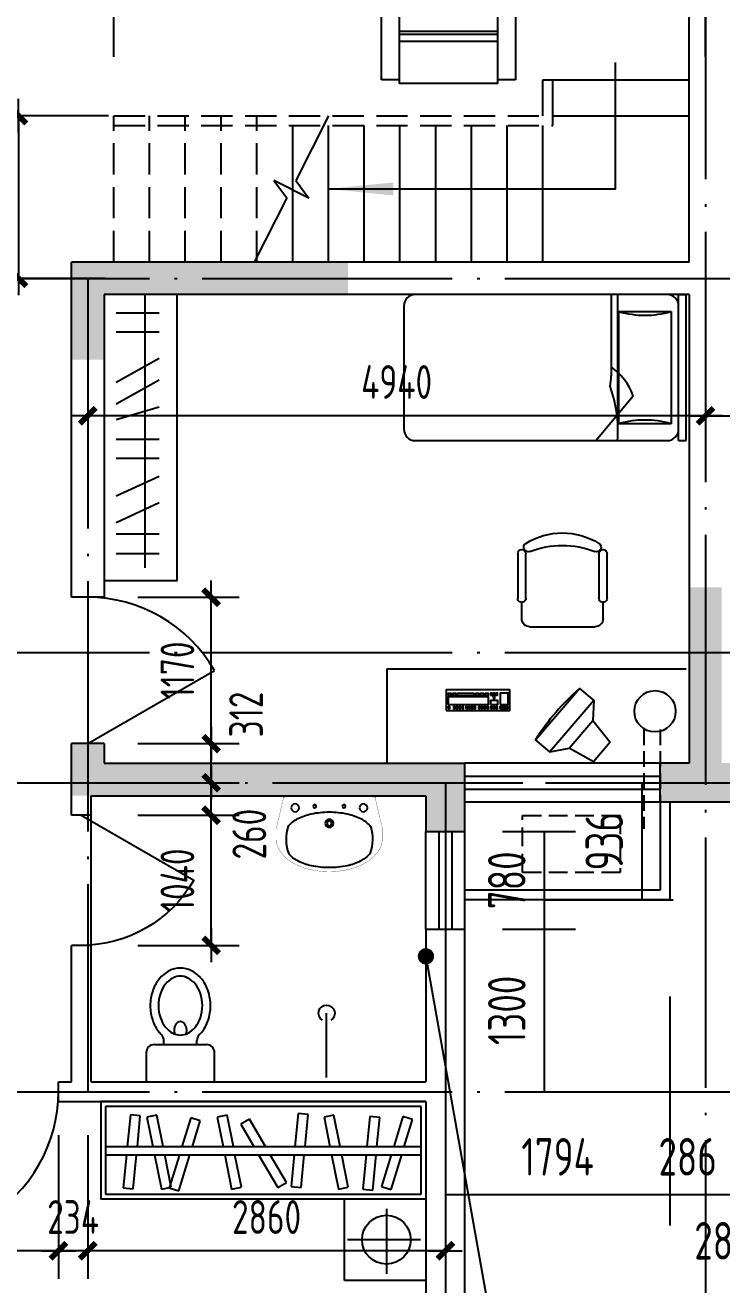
# Model space of a CAD drawing. Extents: x -726032 to 135930, y -151624 to 587044.
# Drawn here: x -367367 to -361797, y 466941 to 477007 of the extents above; entities that cross this region are included whole.
import ezdxf
from ezdxf.enums import TextEntityAlignment as Align

# ---------------------------------------------------------------- set-up
doc = ezdxf.new("R2010")
doc.units = 0
doc.header["$LTSCALE"] = 1000
doc.header["$MEASUREMENT"] = 0
doc.linetypes.add('DASH', pattern=[0.35, 0.25, -0.1])
doc.linetypes.add('DOTE', pattern=[2.42, 2, -0.2, 0.02, -0.2])
doc.layers.get('0').update_dxf_attribs({"linetype": 'CONTINUOUS'})
doc.layers.get('DEFPOINTS').update_dxf_attribs({"color": 1, "linetype": 'CONTINUOUS'})
for name, color, linetype in [('COLUMN', 170, 'CONTINUOUS'), ('DOTE', 8, 'DOTE'), ('GROUND', 45, 'CONTINUOUS'), ('LVTRY', 6, 'CONTINUOUS'), ('PUB_DIM', 245, 'CONTINUOUS'), ('ROOF', 4, 'CONTINUOUS'), ('STAIR', 42, 'CONTINUOUS'), ('WALL', 255, 'CONTINUOUS'), ('WINDOW', 155, 'CONTINUOUS'), ('WINDOW_TEXT', 7, 'CONTINUOUS'), ('家具', 252, 'CONTINUOUS'), ('引线', 213, 'CONTINUOUS'), ('空调', 245, 'CONTINUOUS')]:
    doc.layers.add(name, color=color, linetype=linetype)
doc.styles.add('DIM_FONT', font='isocp.shx', dxfattribs={"width": 0.8})
doc.styles.add('SIMPLEX', font='SIMPLEX.SHX')
doc.dimstyles.new('DIMA', dxfattribs={"dimtxt": 300, "dimasz": 1, "dimexe": 250, "dimexo": 300, "dimgap": 150, "dimtad": 1, "dimdec": 0, "dimzin": 0, "dimdsep": 46, "dimtxsty": 'DIM_FONT', "dimcen": 0.09, "dimse1": 1, "dimclrt": 142, "dimadec": 0, "dimazin": 0, "dimtfac": 1, "dimtdec": 0, "dimtix": 1, "dimtmove": 2, "dimatfit": 3, "dimfxl": 1, "dimtolj": 1, "dimtzin": 0, "dimarcsym": 0})
doc.dimstyles.new('DIMB', dxfattribs={"dimtxt": 300, "dimasz": 1, "dimexe": 250, "dimexo": 300, "dimgap": 150, "dimtad": 1, "dimdec": 0, "dimzin": 0, "dimdsep": 46, "dimtxsty": 'DIM_FONT', "dimcen": 0.09, "dimse2": 1, "dimclrt": 142, "dimadec": 0, "dimazin": 0, "dimtfac": 1, "dimtdec": 0, "dimtix": 1, "dimtmove": 2, "dimatfit": 3, "dimfxl": 1, "dimtolj": 1, "dimtzin": 0, "dimarcsym": 0})
doc.dimstyles.new('DIMN', dxfattribs={"dimtxt": 300, "dimasz": 1, "dimexe": 250, "dimexo": 300, "dimgap": 150, "dimtad": 1, "dimdec": 0, "dimzin": 0, "dimdsep": 46, "dimtxsty": 'DIM_FONT', "dimcen": 0.09, "dimclrt": 142, "dimadec": 0, "dimazin": 0, "dimtfac": 1, "dimtdec": 0, "dimtix": 1, "dimtmove": 2, "dimatfit": 3, "dimfxl": 1, "dimtolj": 1, "dimtzin": 0, "dimarcsym": 0})

# ---------------------------------------------------------------- blocks, each defined once
blk = doc.blocks.new('_DIMX')
blk.add_line((-150, 0), (150, 0))
at = {"const_width": 50}
blk.add_lwpolyline([(-70, -70), (70, 70)], dxfattribs=at)
blk = doc.blocks.new('*D585')
at = {"layer": 'DEFPOINTS', "color": 0, "transparency": 16777216}
for p in [(-357195, 477494), (-361927, 476484), (-357195, 476484)]:
    blk.add_point(p, dxfattribs=at)
at = {"layer": 'PUB_DIM', "color": 0, "lineweight": -2, "transparency": 16777216}
for p, q in [((-361927, 476754), (-361927, 477719)), ((-357195, 476754), (-357195, 477719)), ((-361926, 477494), (-357196, 477494))]:
    blk.add_line(p, q, dxfattribs=at)
at = {"layer": 'PUB_DIM', "color": 0, "lineweight": -2, "transparency": 16777216, "xscale": 0.9, "yscale": 0.9, "zscale": 0.9, "rotation": 180}
blk.add_blockref('_DIMX', (-361927, 477494), dxfattribs=at)
at = {"layer": 'PUB_DIM', "color": 0, "lineweight": -2, "transparency": 16777216, "xscale": 0.9, "yscale": 0.9, "zscale": 0.9}
blk.add_blockref('_DIMX', (-357195, 477494), dxfattribs=at)
at = {"layer": 'PUB_DIM', "color": 142, "transparency": 16777216, "insert": (-359561, 477764), "char_height": 270, "attachment_point": 5, "style": 'DIM_FONT'}
blk.add_mtext('\\A1;4732', dxfattribs=at)
blk = doc.blocks.new('*D1785')
at = {"layer": 'DEFPOINTS', "color": 0, "transparency": 16777216}
for p in [(-361927, 469545), (-361641, 469545), (-361641, 467664)]:
    blk.add_point(p, dxfattribs=at)
at = {"layer": 'PUB_DIM', "color": 0, "lineweight": -2, "transparency": 16777216}
for p, q in [((-361641, 469245), (-361641, 467414)), ((-361928, 467664), (-361929, 467664)), ((-361927, 467664), (-361641, 467664)), ((-361640, 467664), (-361639, 467664))]:
    blk.add_line(p, q, dxfattribs=at)
at = {"layer": 'PUB_DIM', "color": 0, "transparency": 16777216}
for points in [[(-361928, 467664), (-361928, 467663), (-361927, 467664)], [(-361640, 467664), (-361640, 467663), (-361641, 467664)]]:
    blk.add_solid(points, dxfattribs=at)
at = {"layer": 'PUB_DIM', "color": 142, "transparency": 16777216, "insert": (-361784, 467293), "char_height": 300, "attachment_point": 5, "style": 'DIM_FONT'}
blk.add_mtext('\\A1;286', dxfattribs=at)
blk = doc.blocks.new('*D1786')
at = {"layer": 'DEFPOINTS', "color": 0, "transparency": 16777216}
for p in [(-361927, 474823), (-356987, 474823), (-356987, 473886)]:
    blk.add_point(p, dxfattribs=at)
at = {"layer": 'PUB_DIM', "color": 0, "lineweight": -2, "transparency": 16777216}
for p, q in [((-356987, 474553), (-356987, 473661)), ((-361926, 473886), (-356988, 473886))]:
    blk.add_line(p, q, dxfattribs=at)
at = {"layer": 'PUB_DIM', "color": 0, "lineweight": -2, "transparency": 16777216, "xscale": 0.9, "yscale": 0.9, "zscale": 0.9, "rotation": 180}
blk.add_blockref('_DIMX', (-361927, 473886), dxfattribs=at)
at = {"layer": 'PUB_DIM', "color": 0, "lineweight": -2, "transparency": 16777216, "xscale": 0.9, "yscale": 0.9, "zscale": 0.9}
blk.add_blockref('_DIMX', (-356987, 473886), dxfattribs=at)
at = {"layer": 'PUB_DIM', "color": 142, "transparency": 16777216, "insert": (-359457, 474156), "char_height": 270, "attachment_point": 5, "style": 'DIM_FONT'}
blk.add_mtext('\\A1;4940', dxfattribs=at)
blk = doc.blocks.new('*D3588')
at = {"layer": 'DEFPOINTS', "color": 0, "transparency": 16777216}
for p in [(-362213, 469545), (-361927, 469545), (-361927, 467664)]:
    blk.add_point(p, dxfattribs=at)
at = {"layer": 'PUB_DIM', "color": 0, "lineweight": -2, "transparency": 16777216}
for p, q in [((-362213, 469245), (-362213, 467414)), ((-362214, 467664), (-362215, 467664)), ((-362213, 467664), (-361927, 467664)), ((-361926, 467664), (-361925, 467664))]:
    blk.add_line(p, q, dxfattribs=at)
at = {"layer": 'PUB_DIM', "color": 0, "transparency": 16777216}
for points in [[(-362214, 467664), (-362214, 467663), (-362213, 467664)], [(-361926, 467664), (-361926, 467663), (-361927, 467664)]]:
    blk.add_solid(points, dxfattribs=at)
at = {"layer": 'PUB_DIM', "color": 142, "transparency": 16777216, "insert": (-362070, 467964), "char_height": 300, "attachment_point": 5, "style": 'DIM_FONT'}
blk.add_mtext('\\A1;286', dxfattribs=at)
blk = doc.blocks.new('_DBLK')
blk.add_line((-0.5, 0), (0, -0.866))
blk.add_arc((-0.5, 0), 1, 300, 0)
at = {"layer": 'WINDOW_TEXT', "style": 'SIMPLEX', "flags": 9}
blk.add_attdef('A', text='', height=1, dxfattribs=at).set_placement((0, 1.5), align=Align.MIDDLE)
blk = doc.blocks.new('*D1789')
at = {"layer": 'DEFPOINTS', "color": 0, "transparency": 16777216}
for p in [(-366737, 470954), (-365880, 470954), (-366737, 470694)]:
    blk.add_point(p, dxfattribs=at)
at = {"layer": 'PUB_DIM', "color": 0, "lineweight": -2, "transparency": 16777216}
for p, q in [((-366467, 470954), (-365655, 470954)), ((-365880, 470955), (-365880, 470956)), ((-365880, 470694), (-365880, 470954)), ((-365880, 470693), (-365880, 470692))]:
    blk.add_line(p, q, dxfattribs=at)
at = {"layer": 'PUB_DIM', "color": 0, "lineweight": -2, "transparency": 16777216, "xscale": 0.9, "yscale": 0.9, "zscale": 0.9}
for p, rotation in [((-365880, 470954), 270), ((-365880, 470694), 90)]:
    blk.add_blockref('_DIMX', p, dxfattribs=dict(at, rotation=rotation))
at = {"layer": 'PUB_DIM', "color": 142, "transparency": 16777216, "insert": (-365575, 470543), "char_height": 270, "attachment_point": 5, "rotation": 90, "style": 'DIM_FONT'}
blk.add_mtext('\\A1;260', dxfattribs=at)
blk = doc.blocks.new('*D1790')
at = {"layer": 'DEFPOINTS', "color": 0, "transparency": 16777216}
for p in [(-366737, 471266), (-365880, 471266), (-366737, 470954)]:
    blk.add_point(p, dxfattribs=at)
at = {"layer": 'PUB_DIM', "color": 0, "lineweight": -2, "transparency": 16777216}
for p, q in [((-366467, 471266), (-365655, 471266)), ((-365880, 470955), (-365880, 471265))]:
    blk.add_line(p, q, dxfattribs=at)
at = {"layer": 'PUB_DIM', "color": 0, "lineweight": -2, "transparency": 16777216, "xscale": 0.9, "yscale": 0.9, "zscale": 0.9}
for p, rotation in [((-365880, 471266), 90), ((-365880, 470954), 270)]:
    blk.add_blockref('_DIMX', p, dxfattribs=dict(at, rotation=rotation))
at = {"layer": 'PUB_DIM', "color": 142, "transparency": 16777216, "insert": (-365601, 471499), "char_height": 270, "attachment_point": 5, "rotation": 90, "style": 'DIM_FONT'}
blk.add_mtext('\\A1;312', dxfattribs=at)
blk = doc.blocks.new('*D1791')
at = {"layer": 'DEFPOINTS', "color": 0, "transparency": 16777216}
for p in [(-366737, 472436), (-365880, 472436), (-366737, 471266)]:
    blk.add_point(p, dxfattribs=at)
at = {"layer": 'PUB_DIM', "color": 0, "lineweight": -2, "transparency": 16777216}
for p, q in [((-366467, 472436), (-365655, 472436)), ((-365880, 471267), (-365880, 472435))]:
    blk.add_line(p, q, dxfattribs=at)
at = {"layer": 'PUB_DIM', "color": 0, "lineweight": -2, "transparency": 16777216, "xscale": 0.9, "yscale": 0.9, "zscale": 0.9}
for p, rotation in [((-365880, 472436), 90), ((-365880, 471266), 270)]:
    blk.add_blockref('_DIMX', p, dxfattribs=dict(at, rotation=rotation))
at = {"layer": 'PUB_DIM', "color": 142, "transparency": 16777216, "insert": (-366150, 471851), "char_height": 270, "attachment_point": 5, "rotation": 90, "style": 'DIM_FONT'}
blk.add_mtext('\\A1;1170', dxfattribs=at)
blk = doc.blocks.new('*D588')
at = {"layer": 'DEFPOINTS', "color": 0, "transparency": 16777216}
for p in [(-366737, 470694), (-365880, 470694), (-366737, 469654)]:
    blk.add_point(p, dxfattribs=at)
at = {"layer": 'PUB_DIM', "color": 0, "lineweight": -2, "transparency": 16777216}
for p, q in [((-366467, 470694), (-365655, 470694)), ((-365880, 469655), (-365880, 470693)), ((-366467, 469654), (-365655, 469654))]:
    blk.add_line(p, q, dxfattribs=at)
at = {"layer": 'PUB_DIM', "color": 0, "lineweight": -2, "transparency": 16777216, "xscale": 0.9, "yscale": 0.9, "zscale": 0.9}
for p, rotation in [((-365880, 470694), 90), ((-365880, 469654), 270)]:
    blk.add_blockref('_DIMX', p, dxfattribs=dict(at, rotation=rotation))
at = {"layer": 'PUB_DIM', "color": 142, "transparency": 16777216, "insert": (-366150, 470174), "char_height": 270, "attachment_point": 5, "rotation": 90, "style": 'DIM_FONT'}
blk.add_mtext('\\A1;1040', dxfattribs=at)
blk = doc.blocks.new('M_E11')
for p, q in [((-280, -10), (-280, 0)), ((280, 0), (280, -10)), ((-250.5, -188.9), (-250.5, -185.7)), ((-247.8, -182.8), (-250.2, -184.9))]:
    blk.add_line(p, q)
at = {"const_width": 1.5}
for points in [[(-280, 0), (280, 0)], [(-325.7, -199.5), (-280, -5)], [(325.7, -203.7), (280, -5)]]:
    blk.add_lwpolyline(points, dxfattribs=at)
for points in [[(253, -188.3, 0.098208), (193.2, -140.8, 0.066287), (110.4, -111.4, 0.052428), (0, -99.8, 0.052428), (-110.4, -111.4, 0.066287), (-193.2, -140.8, 0.093876), (-250.8, -185.7, 0.171377)], [(-249.5, -357.7, 0.091341), (-193.2, -401.2, 0.066287), (-110.4, -430.6, 0.052428), (0, -442.2, 0.052428), (110.4, -430.6, 0.066287), (193.2, -401.2, 0.091756), (249.7, -357.5, 0.171377)]]:
    blk.add_lwpolyline(points, format="xyb")
for points in [[(-325.7, -199.5, 0.008223), (-325.7, -203.7, 0.149285)], [(-325.7, -265.7, 0.149285), (-304.4, -336.6, 0.107079), (-230.9, -407.7, 0.075625), (-131, -450.5, 0.062436), (-0.8, -467.3, 0.062436), (129.6, -451.5, 0.075625), (229.8, -409.6, 0.107079), (303.8, -339.1, 0.149285), (325.7, -268.3, 0.005205), (325.7, -265.7, 0.086596)]]:
    blk.add_lwpolyline(points, format="xyb", dxfattribs=at)
at = {"const_width": 1.5, "flags": 128}
for points in [[(-325.7, -203.7), (-325.7, -268.3)], [(325.7, -203.7), (325.7, -268.3)]]:
    blk.add_lwpolyline(points, dxfattribs=at)
at = {"flags": 128}
for points in [[(-253, -188.3, 0.172546), (-249.7, -357.5, 0.726395)], [(253, -188.3, -0.172546), (249.7, -357.5, -0.726395)]]:
    blk.add_lwpolyline(points, format="xyb", dxfattribs=at)
for centre, radius in [((-210, -75), 24), ((-210, -75), 24), ((-210, -75), 24), ((-90, -65), 10), ((90, -65), 10), ((210, -75), 24), ((0, -170), 25), ((0, -170), 15)]:
    blk.add_circle(centre, radius)
blk.add_arc((-249.5, -185.7), 1, 131.32236, 180)
at = {"width": 0.8, "flags": 9}
for tag in ['XSIZE', 'YSIZE']:
    blk.add_attdef(tag, (0, 0), '', height=0.5, dxfattribs=at)
blk = doc.blocks.new('_LV10')
blk.add_line((0, -37), (0, -432))
blk.add_arc((0, -432), 50, 121.03319, 58.96681)
blk = doc.blocks.new('_LV5')
for p, q in [((210.1, 0), (-210.1, 0)), ((-210.1, 0), (-210.1, -180)), ((210.1, -180), (210.1, 0)), ((160.1, -230), (-160.1, -230)), ((-101.4, -230), (-101.4, -254.3)), ((101.4, -230), (101.4, -254.1))]:
    blk.add_line(p, q)
blk.add_lwpolyline([(-135.1, -469.4, 0.080312), (-123, -544.2, 0.089014), (-91.8, -601.5, 0.104918), (-45.6, -639.3, 0.119812), (0.1, -650.4, 0.119812), (45.8, -639.3, 0.104918), (92, -601.5, 0.089014), (123.2, -544.2, 0.080312), (135.3, -469.4, 0.080312), (123.2, -394.6, 0.089014), (92, -337.3, 0.104918), (45.8, -299.5, 0.119812), (0.1, -288.4, 0.119812), (-45.6, -299.5, 0.104918), (-91.8, -337.3, 0.089014), (-123, -394.6, 0.080312)], format="xyb", close=True)
for points in [[(-38.7, -318.5, 0.073567), (-35.6, -339.5, 0.084454), (-27.4, -356, 0.10642), (-14.1, -367.8, 0.129709), (0, -371.5, 0.129709), (14.1, -367.8, 0.10642), (27.4, -356, 0.084454), (35.6, -339.5, 0.073567), (38.7, -318.5, 0.073567), (35.6, -297.5, 0.014016), (34.7, -294.6, 0.10642)], [(-34.7, -294.7, 0.013578), (-35.6, -297.5, 0.073567), (-38.7, -318.5, 0.073567)]]:
    blk.add_lwpolyline(points, format="xyb")
for centre, radius, start, end in [((-160.1, -180), 50, 180, 270), ((160.1, -180), 50, 270, 0), ((52.2, -452.8), 234.6, 141.28635, 161.63333), ((20.4, -427.3), 193.8, 134.81437, 141.28635), ((-151.4, -254.3), 50, 314.81437, 0), ((151.4, -254.1), 50, 180, 225.25549), ((-20.2, -427.3), 193.8, 38.71365, 45.25549), ((-52, -452.8), 234.6, 18.36667, 38.71365), ((102.3, -469.4), 287.4, 161.63333, 180), ((-102.1, -469.4), 287.4, 0, 18.36667), ((102.3, -469.4), 287.4, 180, 198.36667), ((-102.1, -469.4), 287.4, 341.63333, 0), ((52.2, -486), 234.6, 198.36667, 218.71365), ((-52, -486), 234.6, 321.28635, 341.63333), ((20.4, -511.6), 193.8, 218.71365, 242.67141), ((0.1, -550.8), 149.6, 242.67141, 270), ((0.1, -550.8), 149.6, 270, 297.32859), ((-20.2, -511.6), 193.8, 297.32859, 321.28635)]:
    blk.add_arc(centre, radius, start, end)
blk = doc.blocks.new('_ARROW')
blk.add_solid([(0, 0), (-1, 0.1), (-1, -0.1)])
blk = doc.blocks.new('_WBLK')
for p, q in [((-0.5, 0.5), (0.5, 0.5)), ((0.5, 0.1667), (-0.5, 0.1667)), ((0.5, -0.1667), (-0.5, -0.1667)), ((-0.5, -0.5), (0.5, -0.5))]:
    blk.add_line(p, q)
at = {"layer": 'WINDOW_TEXT', "style": 'SIMPLEX', "flags": 9}
blk.add_attdef('A', text='', height=1, dxfattribs=at).set_placement((0, 1.5), align=Align.MIDDLE)
blk = doc.blocks.new('*D1797')
at = {"layer": 'DEFPOINTS', "color": 0, "transparency": 16777216}
for p in [(-366867, 468406), (-364007, 468406), (-366867, 467213)]:
    blk.add_point(p, dxfattribs=at)
at = {"layer": 'PUB_DIM', "color": 0, "lineweight": -2, "transparency": 16777216}
for p, q in [((-366867, 468136), (-366867, 466988)), ((-364008, 467213), (-366866, 467213))]:
    blk.add_line(p, q, dxfattribs=at)
at = {"layer": 'PUB_DIM', "color": 0, "lineweight": -2, "transparency": 16777216, "xscale": 0.9, "yscale": 0.9, "zscale": 0.9, "rotation": 180}
blk.add_blockref('_DIMX', (-366867, 467213), dxfattribs=at)
at = {"layer": 'PUB_DIM', "color": 0, "lineweight": -2, "transparency": 16777216, "xscale": 0.9, "yscale": 0.9, "zscale": 0.9}
blk.add_blockref('_DIMX', (-364007, 467213), dxfattribs=at)
at = {"layer": 'PUB_DIM', "color": 142, "transparency": 16777216, "insert": (-365437, 467483), "char_height": 270, "attachment_point": 5, "style": 'DIM_FONT'}
blk.add_mtext('\\A1;2860', dxfattribs=at)
blk = doc.blocks.new('*D1798')
at = {"layer": 'DEFPOINTS', "color": 0, "transparency": 16777216}
for p in [(-367101, 468406), (-366867, 468406), (-367101, 467213)]:
    blk.add_point(p, dxfattribs=at)
at = {"layer": 'PUB_DIM', "color": 0, "lineweight": -2, "transparency": 16777216}
for p, q in [((-367101, 468136), (-367101, 466988)), ((-367102, 467213), (-367103, 467213)), ((-366867, 467213), (-367101, 467213)), ((-366866, 467213), (-366865, 467213))]:
    blk.add_line(p, q, dxfattribs=at)
at = {"layer": 'PUB_DIM', "color": 0, "lineweight": -2, "transparency": 16777216, "xscale": 0.9, "yscale": 0.9, "zscale": 0.9}
blk.add_blockref('_DIMX', (-367101, 467213), dxfattribs=at)
at = {"layer": 'PUB_DIM', "color": 0, "lineweight": -2, "transparency": 16777216, "xscale": 0.9, "yscale": 0.9, "zscale": 0.9, "rotation": 180}
blk.add_blockref('_DIMX', (-366867, 467213), dxfattribs=at)
at = {"layer": 'PUB_DIM', "color": 142, "transparency": 16777216, "insert": (-366984, 467483), "char_height": 270, "attachment_point": 5, "style": 'DIM_FONT'}
blk.add_mtext('\\A1;234', dxfattribs=at)
blk = doc.blocks.new('*D1799')
at = {"layer": 'DEFPOINTS', "color": 0, "transparency": 16777216}
for p in [(-368271, 468406), (-367101, 468406), (-368271, 467213)]:
    blk.add_point(p, dxfattribs=at)
at = {"layer": 'PUB_DIM', "color": 0, "lineweight": -2, "transparency": 16777216}
for p, q in [((-368271, 468136), (-368271, 466988)), ((-367102, 467213), (-368270, 467213))]:
    blk.add_line(p, q, dxfattribs=at)
at = {"layer": 'PUB_DIM', "color": 0, "lineweight": -2, "transparency": 16777216, "xscale": 0.9, "yscale": 0.9, "zscale": 0.9, "rotation": 180}
blk.add_blockref('_DIMX', (-368271, 467213), dxfattribs=at)
at = {"layer": 'PUB_DIM', "color": 0, "lineweight": -2, "transparency": 16777216, "xscale": 0.9, "yscale": 0.9, "zscale": 0.9}
blk.add_blockref('_DIMX', (-367101, 467213), dxfattribs=at)
at = {"layer": 'PUB_DIM', "color": 142, "transparency": 16777216, "insert": (-367686, 467483), "char_height": 270, "attachment_point": 5, "style": 'DIM_FONT'}
blk.add_mtext('\\A1;1170', dxfattribs=at)
blk = doc.blocks.new('*D593')
at = {"layer": 'DEFPOINTS', "color": 0, "transparency": 16777216}
for p in [(-366432, 476284), (-367421, 474984), (-366458, 474984)]:
    blk.add_point(p, dxfattribs=at)
at = {"layer": 'PUB_DIM', "color": 0, "lineweight": -2, "transparency": 16777216}
for p, q in [((-366702, 476284), (-367646, 476284)), ((-367421, 476283), (-367421, 474985)), ((-366728, 474984), (-367646, 474984))]:
    blk.add_line(p, q, dxfattribs=at)
at = {"layer": 'PUB_DIM', "color": 0, "lineweight": -2, "transparency": 16777216, "xscale": 0.9, "yscale": 0.9, "zscale": 0.9}
for p, rotation in [((-367421, 476284), 90), ((-367421, 474984), 270)]:
    blk.add_blockref('_DIMX', p, dxfattribs=dict(at, rotation=rotation))
at = {"layer": 'PUB_DIM', "color": 142, "transparency": 16777216, "insert": (-367691, 475634), "char_height": 270, "attachment_point": 5, "rotation": 90, "style": 'DIM_FONT'}
blk.add_mtext('\\A1;1300', dxfattribs=at)
blk = doc.blocks.new('*D594')
at = {"layer": 'DEFPOINTS', "color": 0, "transparency": 16777216}
for p in [(-366659, 477494), (-366659, 476484), (-361927, 476484)]:
    blk.add_point(p, dxfattribs=at)
at = {"layer": 'PUB_DIM', "color": 0, "lineweight": -2, "transparency": 16777216}
for p, q in [((-366659, 476754), (-366659, 477719)), ((-361927, 476754), (-361927, 477719)), ((-361928, 477494), (-366658, 477494))]:
    blk.add_line(p, q, dxfattribs=at)
at = {"layer": 'PUB_DIM', "color": 0, "lineweight": -2, "transparency": 16777216, "xscale": 0.9, "yscale": 0.9, "zscale": 0.9, "rotation": 180}
blk.add_blockref('_DIMX', (-366659, 477494), dxfattribs=at)
at = {"layer": 'PUB_DIM', "color": 0, "lineweight": -2, "transparency": 16777216, "xscale": 0.9, "yscale": 0.9, "zscale": 0.9}
blk.add_blockref('_DIMX', (-361927, 477494), dxfattribs=at)
at = {"layer": 'PUB_DIM', "color": 142, "transparency": 16777216, "insert": (-364293, 477764), "char_height": 270, "attachment_point": 5, "style": 'DIM_FONT'}
blk.add_mtext('\\A1;4732', dxfattribs=at)
blk = doc.blocks.new('*D1800')
at = {"layer": 'DEFPOINTS', "color": 0, "transparency": 16777216}
for p in [(-366867, 474823), (-361927, 474823), (-366867, 473886)]:
    blk.add_point(p, dxfattribs=at)
at = {"layer": 'PUB_DIM', "color": 0, "lineweight": -2, "transparency": 16777216}
for p, q in [((-366867, 474553), (-366867, 473661)), ((-361928, 473886), (-366866, 473886))]:
    blk.add_line(p, q, dxfattribs=at)
at = {"layer": 'PUB_DIM', "color": 0, "lineweight": -2, "transparency": 16777216, "xscale": 0.9, "yscale": 0.9, "zscale": 0.9, "rotation": 180}
blk.add_blockref('_DIMX', (-366867, 473886), dxfattribs=at)
at = {"layer": 'PUB_DIM', "color": 0, "lineweight": -2, "transparency": 16777216, "xscale": 0.9, "yscale": 0.9, "zscale": 0.9}
blk.add_blockref('_DIMX', (-361927, 473886), dxfattribs=at)
at = {"layer": 'PUB_DIM', "color": 142, "transparency": 16777216, "insert": (-364397, 474156), "char_height": 270, "attachment_point": 5, "style": 'DIM_FONT'}
blk.add_mtext('\\A1;4940', dxfattribs=at)
blk = doc.blocks.new('A$C3D9F154E')
at = {"layer": '家具', "linetype": 'ByBlock'}
for p, q in [((1000, 3110), (1108.1, 3110)), ((1000, 2634.5), (1000, 3110)), ((1108.1, 3131.6), (1108.1, 2418.4)), ((1108.1, 3131.6), (1715, 3131.6)), ((1715, 2418.4), (1715, 3131.6)), ((1715, 3110), (1823.1, 3110)), ((1823.1, 3110), (1823.1, 2634.5)), ((1715, 2872.2), (1108.1, 2872.2)), ((1715, 2829), (1108.1, 2829)), ((1715, 2809.7), (1108.1, 2809.7)), ((1043.3, 2612.9), (1000, 2634.5)), ((1086.5, 2612.9), (1108.1, 2634.5)), ((1736.6, 2612.9), (1715, 2634.5)), ((1823.1, 2634.5), (1779.8, 2612.9)), ((1043.3, 2612.9), (1086.5, 2612.9)), ((1043.3, 2612.9), (1043.3, 2548)), ((1779.8, 2612.9), (1736.6, 2612.9)), ((1779.8, 2612.9), (1779.8, 2548)), ((1108.1, 2548), (1043.3, 2548)), ((1779.8, 2548), (1715, 2548)), ((1715, 2418.4), (1108.1, 2418.4)), ((1108.1, 0), (1108.1, 713.2)), ((1715, 713.2), (1108.1, 713.2)), ((1715, 713.2), (1715, 0)), ((1043.3, 518.7), (1043.3, 583.5)), ((1108.1, 583.5), (1043.3, 583.5)), ((1779.8, 583.5), (1715, 583.5)), ((1779.8, 518.7), (1779.8, 583.5)), ((1043.3, 518.7), (1000, 497.1)), ((1000, 497.1), (1000, 21.6)), ((1043.3, 518.7), (1086.5, 518.7)), ((1086.5, 518.7), (1108.1, 497.1)), ((1736.6, 518.7), (1715, 497.1)), ((1779.8, 518.7), (1736.6, 518.7)), ((1823.1, 497.1), (1779.8, 518.7)), ((1823.1, 21.6), (1823.1, 497.1)), ((1715, 321.9), (1108.1, 321.9)), ((1715, 302.6), (1108.1, 302.6)), ((1715, 259.4), (1108.1, 259.4)), ((1000, 21.6), (1108.1, 21.6)), ((1108.1, 0), (1715, 0)), ((1715, 21.6), (1823.1, 21.6))]:
    blk.add_line(p, q, dxfattribs=at)
at = {"layer": '家具'}
for p, q in [((545.9, 2267.8), (545.9, 2224.6)), ((610.7, 2203), (43.2, 2203)), ((64.8, 693.4), (64.8, 2203)), ((216.1, 2203), (216.1, 693.4)), ((259.4, 2203), (259.4, 693.4)), ((364.5, 2203), (364.5, 693.4)), ((545.9, 2224.6), (559, 2203)), ((1183.6, 2109.5), (1611.1, 2109.5)), ((1140.8, 2066.8), (1140.8, 1043.5)), ((1653.8, 2066.8), (1653.8, 1043.5)), ((1192.1, 1968.4), (1192.1, 1141.8)), ((1226.3, 2002.6), (1568.3, 2002.6)), ((1231.6, 2002.6), (1602.5, 1591.7)), ((1410.7, 2002.6), (1602.5, 1770.8)), ((1602.5, 1968.4), (1602.5, 1141.8)), ((1192.1, 1741.3), (1602.5, 1330.9)), ((575.2, 1665.9), (64.8, 1665.9)), ((1192.1, 1609.6), (1602.5, 1199.2)), ((1192.1, 1307.4), (1391.9, 1107.6)), ((575.2, 1190.4), (64.8, 1190.4)), ((1226.3, 1107.6), (1568.3, 1107.6)), ((1183.6, 1000.8), (1611.1, 1000.8)), ((617.6, 693.4), (43.2, 693.4)), ((552.8, 671.7), (559, 693.4)), ((552.8, 628.5), (552.8, 671.7))]:
    blk.add_line(p, q, dxfattribs=at)
blk.add_lwpolyline([(21.6, 585.3), (21.6, 693.4), (0, 693.4), (0, 2203), (21.6, 2203), (21.6, 2311.1), (559, 2311.1), (545.9, 2267.8), (610.7, 2267.8), (610.7, 2203), (575.2, 2203), (575.2, 693.4), (617.6, 693.4), (617.6, 628.5), (552.8, 628.5), (559, 585.3)], close=True, dxfattribs=at)
for centre, radius, start, end in [((1183.6, 2066.8), 42.8, 89.99998, 179.99998), ((1611.1, 2066.8), 42.8, 359.99998, 89.99998), ((1226.3, 1968.4), 34.2, 89.99998, 179.99998), ((1568.3, 1968.4), 34.2, 359.99998, 89.99998), ((1226.3, 1141.8), 34.2, 179.99998, 269.99998), ((1568.3, 1141.8), 34.2, 269.99998, 359.99998), ((1183.6, 1043.5), 42.8, 179.99998, 269.99998), ((1611.1, 1043.5), 42.8, 269.99998, 359.99998)]:
    blk.add_arc(centre, radius, start, end, dxfattribs=at)
blk = doc.blocks.new('M_C32CXI')
for p, q in [((-188.1, 275), (86.9, 275)), ((211.9, 250), (111.9, 250)), ((86.9, 225), (-188.1, 225)), ((261.9, 200), (261.9, -200)), ((-188.1, -225), (86.9, -225)), ((86.9, -275), (-188.1, -275)), ((211.9, -250), (111.9, -250))]:
    blk.add_line(p, q)
for centre, radius, start, end in [((-226.8, 210.2), 28.1, 338.76069, 148.10921), ((-188.1, 250), 25, 90, 270), ((86.9, 250), 25, 270, 90), ((211.9, 200), 50, 0, 90), ((111, 0), 425.9, 148.10921, 211.89079), ((314, 0), 552.1, 158.76069, 201.23931), ((-226.8, -210.2), 28.1, 211.89079, 21.23931), ((-188.1, -250), 25, 90, 270), ((86.9, -250), 25, 270, 90), ((211.9, -200), 50, 270, 0)]:
    blk.add_arc(centre, radius, start, end)
at = {"width": 0.8, "flags": 9}
for tag in ['XSIZE', 'YSIZE']:
    blk.add_attdef(tag, (0, 0), '', height=0.5, dxfattribs=at)
blk = doc.blocks.new('*D595')
at = {"layer": 'DEFPOINTS', "color": 0, "transparency": 16777216}
for p in [(-363507, 470954), (-363507, 470018), (-362437, 470018)]:
    blk.add_point(p, dxfattribs=at)
at = {"layer": 'PUB_DIM', "color": 0, "lineweight": -2, "transparency": 16777216}
for p, q in [((-363207, 470954), (-362187, 470954)), ((-362437, 470953), (-362437, 470019)), ((-363207, 470018), (-362187, 470018))]:
    blk.add_line(p, q, dxfattribs=at)
at = {"layer": 'PUB_DIM', "color": 0, "transparency": 16777216}
for points in [[(-362437, 470953), (-362436, 470953), (-362437, 470954)], [(-362437, 470019), (-362436, 470019), (-362437, 470018)]]:
    blk.add_solid(points, dxfattribs=at)
at = {"layer": 'PUB_DIM', "color": 142, "transparency": 16777216, "insert": (-362737, 470486), "char_height": 300, "attachment_point": 5, "rotation": 90, "style": 'DIM_FONT'}
blk.add_mtext('\\A1;936', dxfattribs=at)
blk = doc.blocks.new('*D596')
at = {"layer": 'DEFPOINTS', "color": 0, "transparency": 16777216}
for p in [(-363851, 470564), (-363216, 470564), (-363851, 469784)]:
    blk.add_point(p, dxfattribs=at)
at = {"layer": 'PUB_DIM', "color": 0, "lineweight": -2, "transparency": 16777216}
for p, q in [((-363551, 470564), (-362966, 470564)), ((-363216, 469785), (-363216, 470563)), ((-363551, 469784), (-362966, 469784))]:
    blk.add_line(p, q, dxfattribs=at)
at = {"layer": 'PUB_DIM', "color": 0, "transparency": 16777216}
for points in [[(-363216, 470563), (-363216, 470563), (-363216, 470564)], [(-363216, 469785), (-363216, 469785), (-363216, 469784)]]:
    blk.add_solid(points, dxfattribs=at)
at = {"layer": 'PUB_DIM', "color": 142, "transparency": 16777216, "insert": (-363516, 470174), "char_height": 300, "attachment_point": 5, "rotation": 90, "style": 'DIM_FONT'}
blk.add_mtext('\\A1;780', dxfattribs=at)
blk = doc.blocks.new('*D597')
at = {"layer": 'DEFPOINTS', "color": 0, "transparency": 16777216}
for p in [(-364007, 469545), (-362213, 469545), (-362213, 467664)]:
    blk.add_point(p, dxfattribs=at)
at = {"layer": 'PUB_DIM', "color": 0, "lineweight": -2, "transparency": 16777216}
for p, q in [((-364007, 469245), (-364007, 467414)), ((-362213, 469245), (-362213, 467414)), ((-364006, 467664), (-362214, 467664))]:
    blk.add_line(p, q, dxfattribs=at)
at = {"layer": 'PUB_DIM', "color": 0, "transparency": 16777216}
for points in [[(-364006, 467664), (-364006, 467663), (-364007, 467664)], [(-362214, 467664), (-362214, 467663), (-362213, 467664)]]:
    blk.add_solid(points, dxfattribs=at)
at = {"layer": 'PUB_DIM', "color": 142, "transparency": 16777216, "insert": (-363110, 467964), "char_height": 300, "attachment_point": 5, "style": 'DIM_FONT'}
blk.add_mtext('\\A1;1794', dxfattribs=at)
blk = doc.blocks.new('*D1801')
at = {"layer": 'DEFPOINTS', "color": 0, "transparency": 16777216}
for p in [(-363851, 469784), (-363216, 469784), (-363851, 468484)]:
    blk.add_point(p, dxfattribs=at)
at = {"layer": 'PUB_DIM', "color": 0, "lineweight": -2, "transparency": 16777216}
for p, q in [((-363551, 469784), (-362966, 469784)), ((-363216, 468485), (-363216, 469783))]:
    blk.add_line(p, q, dxfattribs=at)
at = {"layer": 'PUB_DIM', "color": 0, "transparency": 16777216}
for points in [[(-363216, 469783), (-363216, 469783), (-363216, 469784)], [(-363216, 468485), (-363216, 468485), (-363216, 468484)]]:
    blk.add_solid(points, dxfattribs=at)
at = {"layer": 'PUB_DIM', "color": 142, "transparency": 16777216, "insert": (-363516, 469134), "char_height": 300, "attachment_point": 5, "rotation": 90, "style": 'DIM_FONT'}
blk.add_mtext('\\A1;1300', dxfattribs=at)

msp = doc.modelspace()

# ---------------------------------------------------------------- linework, layer by layer
at = {"layer": 'COLUMN'}
for points in [[(-366996.9, 475114), (-366736.9, 474854), (-364786.9, 475114), (-364786.9, 474854)], [(-366996.9, 475114), (-366996.9, 474334), (-366736.9, 474854), (-366736.9, 474334)], [(-362056.9, 472514), (-362056.9, 471110), (-361796.9, 472514), (-361796.9, 471110)], [(-366736.9, 471266), (-366996.9, 471266), (-366736.9, 471110), (-366996.9, 470850)], [(-366996.9, 470850), (-366736.9, 471110), (-364162.9, 470850), (-363850.9, 471110)], [(-364162.9, 470850), (-364162.9, 470564), (-363850.9, 471110), (-363850.9, 470564)], [(-362290.9, 471110), (-362290.9, 470798), (-361562.9, 471110), (-361562.9, 470798)]]:
    msp.add_solid(points, dxfattribs=at)
at = {"layer": 'DOTE'}
for p, q in [((-361926.9, 487455.9), (-361926.9, 459611.9)), ((-385312.2, 474984), (-315680.4, 474984)), ((-366866.9, 474984), (-366866.9, 468484)), ((-385312.2, 471994), (-315680.4, 471994)), ((-384748.6, 470954), (-315680.4, 470954)), ((-364006.9, 470954), (-364006.9, 459611.9)), ((-385312.2, 468484), (-315680.4, 468484))]:
    msp.add_line(p, q, dxfattribs=at)
at = {"layer": 'GROUND'}
msp.add_line((-366840.9, 469654), (-366840.9, 470694), dxfattribs=at)
at = {"layer": 'PUB_DIM'}
msp.add_lwpolyline([(-364942.9, 475699), (-362647.6, 475699), (-362647.6, 476709.4)], dxfattribs=at)
at = {"layer": 'ROOF'}
for p, q in [((-362290.9, 470798), (-362290.9, 470096)), ((-362212.9, 470798), (-362212.9, 470018)), ((-362290.9, 470096), (-363850.9, 470096)), ((-362212.9, 470018), (-363850.9, 470018))]:
    msp.add_line(p, q, dxfattribs=at)
at = {"layer": 'STAIR'}
for p, q in [((-363226.9, 476284), (-363226.9, 476570)), ((-363226.9, 476570), (-362056.9, 476570)), ((-363148.9, 476206), (-363148.9, 476570)), ((-364940.6, 476284), (-365203.6, 475766.3)), ((-363148.9, 476284), (-362056.9, 476284)), ((-365228.9, 476206), (-365228.9, 475114)), ((-364942.9, 475114), (-364942.9, 476206)), ((-364656.9, 475114), (-364656.9, 476206)), ((-364370.9, 475114), (-364370.9, 476206)), ((-364084.9, 475114), (-364084.9, 476206)), ((-363798.9, 475114), (-363798.9, 476206)), ((-363512.9, 475114), (-363512.9, 476206)), ((-363226.9, 475114), (-363226.9, 476206)), ((-365099.8, 475626.1), (-365378, 475767.4)), ((-365378, 475767.4), (-365274.2, 475627.2)), ((-365203.6, 475766.3), (-365099.8, 475626.1)), ((-365274.2, 475627.2), (-365534.9, 475114))]:
    msp.add_line(p, q, dxfattribs=at)
at = {"layer": 'STAIR', "linetype": 'DASH'}
for p, q in [((-366658.9, 475114), (-366658.9, 476284)), ((-366658.9, 476284), (-363226.9, 476284)), ((-366372.9, 475114), (-366372.9, 476284)), ((-366086.9, 475114), (-366086.9, 476284)), ((-365800.9, 475114), (-365800.9, 476284)), ((-365514.9, 475114), (-365514.9, 476284)), ((-366658.9, 476206), (-363148.9, 476206))]:
    msp.add_line(p, q, dxfattribs=at)
at = {"layer": 'WALL'}
for p, q in [((-362056.9, 475114), (-362056.9, 480678)), ((-366996.9, 472436), (-366996.9, 475114)), ((-362056.9, 475114), (-366996.9, 475114)), ((-366736.9, 474854), (-366736.9, 472436)), ((-362056.9, 474854), (-366736.9, 474854)), ((-362056.9, 474854), (-362056.9, 471110)), ((-366736.9, 472436), (-366996.9, 472436)), ((-366736.9, 471266), (-366996.9, 471266)), ((-366996.9, 470694), (-366996.9, 471266)), ((-366736.9, 471266), (-366736.9, 471110)), ((-366736.9, 471110), (-363850.9, 471110)), ((-363850.9, 470564), (-363850.9, 471110)), ((-362056.9, 471110), (-362290.9, 471110)), ((-362290.9, 470798), (-362290.9, 471110)), ((-366840.9, 470850), (-364162.9, 470850)), ((-366840.9, 470694), (-366840.9, 470850)), ((-364162.9, 470850), (-364162.9, 470564)), ((-361562.9, 470798), (-362290.9, 470798)), ((-366840.9, 470694), (-366996.9, 470694)), ((-364162.9, 470564), (-363850.9, 470564)), ((-364162.9, 469784), (-363850.9, 469784)), ((-364162.9, 469784), (-364162.9, 468562)), ((-363850.9, 462998), (-363850.9, 469784)), ((-366996.9, 468562), (-366996.9, 469654)), ((-366840.9, 469654), (-366996.9, 469654)), ((-366840.9, 468562), (-366840.9, 469654)), ((-367100.9, 468406), (-367100.9, 468562)), ((-367100.9, 468562), (-366996.9, 468562)), ((-366840.9, 468562), (-364162.9, 468562)), ((-367100.9, 468406), (-364162.9, 468406)), ((-364162.9, 468406), (-364162.9, 463310))]:
    msp.add_line(p, q, dxfattribs=at)
at = {"layer": '家具'}
for p, q in [((-366409.9, 474854), (-366409.9, 472670.8)), ((-366151.9, 472566), (-366151.9, 474854)), ((-362232.4, 474854), (-364249.9, 474854)), ((-362680.9, 474854), (-362680.9, 474204.7)), ((-362630.2, 474854), (-362630.2, 473897.2)), ((-362142.7, 473687.9), (-362142.7, 474854)), ((-362142.7, 474854), (-362082.9, 474854)), ((-362082.9, 473687.9), (-362082.9, 474854)), ((-364339.6, 474764.3), (-364339.6, 473777.6)), ((-366638.4, 474710), (-366297.1, 474710)), ((-362621.1, 473822.4), (-362621.1, 474719.4)), ((-362621.1, 474719.4), (-362202.5, 474719.4)), ((-362202.5, 474719.4), (-362202.5, 473822.4)), ((-366638.4, 474556.9), (-366297.1, 474556.9)), ((-366638.4, 474154.5), (-366297.1, 474346.3)), ((-366638.4, 473982.8), (-366297.1, 474174.6)), ((-362805.4, 473688.3), (-362505.2, 474044.7)), ((-366638.4, 473857.5), (-366297.1, 473956.6)), ((-362202.5, 473822.4), (-362621.1, 473822.4)), ((-366638.4, 473699.8), (-366297.1, 473699.8)), ((-364249.9, 473687.9), (-362232.4, 473687.9)), ((-362142.7, 473687.9), (-362082.9, 473687.9)), ((-366638.4, 473546.7), (-366297.1, 473546.7)), ((-366638.4, 473245.1), (-366297.1, 473404.5)), ((-366638.4, 473033.8), (-366297.1, 473193.1)), ((-366638.4, 472943.6), (-366297.1, 472943.6)), ((-366638.4, 472785.8), (-366297.1, 472785.8)), ((-366151.9, 472566), (-366736.9, 472566)), ((-364476.7, 471863.2), (-364476.7, 471110)), ((-364476.7, 471863.2), (-362082.9, 471863.2)), ((-362820.8, 471610.2), (-362828.3, 471449.9)), ((-363172.4, 471199.8), (-363016.8, 471229.8)), ((-364162.9, 468406), (-366762.9, 468406)), ((-366762.9, 468406), (-366762.9, 467626)), ((-364162.9, 468406), (-364162.9, 466976)), ((-364201.9, 468367), (-366723.9, 468367)), ((-366723.9, 468367), (-366723.9, 467665)), ((-366526.3, 468298.5), (-366550.8, 468046)), ((-366446.5, 468290.8), (-366526.3, 468298.5)), ((-366470.1, 468046), (-366446.5, 468290.8)), ((-366314.5, 468296.1), (-366393.2, 468280.4)), ((-366393.2, 468280.4), (-366346.4, 468046)), ((-366264.5, 468046), (-366314.5, 468296.1)), ((-365752.6, 468296.1), (-365831.4, 468280.4)), ((-365831.4, 468280.4), (-365784.5, 468046)), ((-365702.7, 468046), (-365752.6, 468296.1)), ((-365184.8, 468310), (-365210.3, 468046)), ((-365104.9, 468302.3), (-365184.8, 468310)), ((-365129.7, 468046), (-365104.9, 468302.3)), ((-364898.1, 468296.1), (-364976.8, 468280.4)), ((-364976.8, 468280.4), (-364929.9, 468046)), ((-364848.1, 468046), (-364898.1, 468296.1)), ((-364611.5, 468287), (-364634.8, 468046)), ((-364531.6, 468279.3), (-364611.5, 468287)), ((-364554.2, 468046), (-364531.6, 468279.3)), ((-364346.5, 468287), (-364420.6, 468046)), ((-364269.8, 468263.4), (-364346.5, 468287)), ((-364201.9, 467665), (-364201.9, 468367)), ((-366043.5, 468275.5), (-366114, 468046)), ((-365966.8, 468251.9), (-366043.5, 468275.5)), ((-366030.1, 468046), (-365966.8, 468251.9)), ((-365572.7, 468264.6), (-365642, 468224.2)), ((-365642, 468224.2), (-365538.2, 468046)), ((-365445.2, 468046), (-365572.7, 468264.6)), ((-364336.6, 468046), (-364269.8, 468263.4)), ((-366723.9, 468046), (-364201.9, 468046)), ((-366723.9, 467981), (-364201.9, 467981)), ((-366557.1, 467981), (-366582.7, 467716.1)), ((-366502.8, 467708.3), (-366476.4, 467981)), ((-366333.4, 467981), (-366278.5, 467706.6)), ((-366199.8, 467722.3), (-366251.5, 467981)), ((-366134, 467981), (-366215.5, 467716.2)), ((-366138.7, 467692.6), (-366050.1, 467981)), ((-365771.5, 467981), (-365716.7, 467706.6)), ((-365638, 467722.3), (-365689.7, 467981)), ((-365500.3, 467981), (-365347.3, 467718.6)), ((-365278, 467759), (-365407.4, 467981)), ((-365216.6, 467981), (-365241.1, 467727.5)), ((-365161.2, 467719.8), (-365136, 467981)), ((-364916.9, 467981), (-364862.1, 467706.6)), ((-364783.4, 467722.3), (-364835.1, 467981)), ((-364641.1, 467981), (-364667.8, 467704.6)), ((-364587.9, 467696.9), (-364560.4, 467981)), ((-364440.6, 467981), (-364518.5, 467727.7)), ((-364441.7, 467704.1), (-364356.6, 467981)), ((-366582.7, 467716.1), (-366502.8, 467708.3)), ((-366278.5, 467706.6), (-366199.8, 467722.3)), ((-366215.5, 467716.2), (-366138.7, 467692.6)), ((-365716.7, 467706.6), (-365638, 467722.3)), ((-365347.3, 467718.6), (-365278, 467759)), ((-365241.1, 467727.5), (-365161.2, 467719.8)), ((-364862.1, 467706.6), (-364783.4, 467722.3)), ((-364667.8, 467704.6), (-364587.9, 467696.9)), ((-364518.5, 467727.7), (-364441.7, 467704.1)), ((-364162.9, 467626), (-366762.9, 467626)), ((-366723.9, 467665), (-364201.9, 467665)), ((-364812.9, 466976), (-364812.9, 467626)), ((-364478.6, 467548.7), (-364478.6, 467028.7)), ((-364205.6, 467301.7), (-364789.2, 467301.7)), ((-364162.9, 466976), (-364812.9, 466976))]:
    msp.add_line(p, q, dxfattribs=at)
for points in [[(-362820.8, 471610.2), (-363172.4, 471199.8), (-363285.9, 471297.1), (-362934.4, 471707.4)], [(-364002.2, 471530.9), (-363493, 471530.9), (-363493, 471694.9), (-364002.2, 471694.9)], [(-363985.2, 471651), (-363960.8, 471651), (-363960.8, 471666.4), (-363985.2, 471666.4)], [(-363985.2, 471577.9), (-363663.3, 471577.9), (-363663.3, 471641), (-363985.2, 471641)], [(-363950.1, 471651), (-363923.9, 471651), (-363923.9, 471666.4), (-363950.1, 471666.4)], [(-363913.2, 471651), (-363776.3, 471651), (-363776.3, 471666.4), (-363913.2, 471666.4)], [(-363763.7, 471651), (-363739.4, 471651), (-363739.4, 471666.4), (-363763.7, 471666.4)], [(-363728.7, 471651), (-363702.5, 471651), (-363702.5, 471666.4), (-363728.7, 471666.4)], [(-363689.9, 471651), (-363663.7, 471651), (-363663.7, 471666.4), (-363689.9, 471666.4)], [(-363647.5, 471652.8), (-363634.2, 471652.8), (-363634.2, 471668.3), (-363647.5, 471668.3)], [(-363647.5, 471577.9), (-363587.7, 471577.9), (-363587.7, 471611.5), (-363647.5, 471611.5)], [(-363625.3, 471652.8), (-363612, 471652.8), (-363612, 471668.3), (-363625.3, 471668.3)], [(-363625.3, 471630.7), (-363612, 471630.7), (-363612, 471646.2), (-363625.3, 471646.2)], [(-363603.2, 471652.8), (-363589.9, 471652.8), (-363589.9, 471668.3), (-363603.2, 471668.3)], [(-363569.9, 471577.9), (-363506.5, 471577.9), (-363506.5, 471668.7), (-363569.9, 471668.7)], [(-363985.2, 471545.8), (-363971.9, 471545.8), (-363971.9, 471561.3), (-363985.2, 471561.3)], [(-363942.8, 471545.8), (-363929.5, 471545.8), (-363929.5, 471561.3), (-363942.8, 471561.3)], [(-363920.6, 471545.8), (-363907.3, 471545.8), (-363907.3, 471561.3), (-363920.6, 471561.3)], [(-363898.5, 471545.8), (-363885.2, 471545.8), (-363885.2, 471561.3), (-363898.5, 471561.3)], [(-363876.3, 471545.8), (-363863, 471545.8), (-363863, 471561.3), (-363876.3, 471561.3)], [(-363844.9, 471545.8), (-363831.6, 471545.8), (-363831.6, 471561.3), (-363844.9, 471561.3)], [(-363822.8, 471545.8), (-363809.5, 471545.8), (-363809.5, 471561.3), (-363822.8, 471561.3)], [(-363800.6, 471545.8), (-363787.4, 471545.8), (-363787.4, 471561.3), (-363800.6, 471561.3)], [(-363778.5, 471545.8), (-363765.2, 471545.8), (-363765.2, 471561.3), (-363778.5, 471561.3)], [(-363743.4, 471545.8), (-363730.1, 471545.8), (-363730.1, 471561.3), (-363743.4, 471561.3)], [(-363721.3, 471545.8), (-363708, 471545.8), (-363708, 471561.3), (-363721.3, 471561.3)], [(-363699.1, 471545.8), (-363685.8, 471545.8), (-363685.8, 471561.3), (-363699.1, 471561.3)], [(-363677, 471545.8), (-363663.7, 471545.8), (-363663.7, 471561.3), (-363677, 471561.3)], [(-363647.5, 471545.8), (-363634.2, 471545.8), (-363634.2, 471561.3), (-363647.5, 471561.3)], [(-363625.3, 471545.8), (-363612, 471545.8), (-363612, 471561.3), (-363625.3, 471561.3)], [(-363603.2, 471545.8), (-363589.9, 471545.8), (-363589.9, 471561.3), (-363603.2, 471561.3)], [(-363571.8, 471545.8), (-363506.8, 471545.8), (-363506.8, 471561.3), (-363571.8, 471561.3)], [(-362689.1, 471277.6), (-362823.6, 471120.7), (-363016.8, 471229.8), (-362828.3, 471449.9)]]:
    msp.add_lwpolyline(points, close=True, dxfattribs=at)
for centre, radius in [((-362331.1, 471524.3), 165.1), ((-364478.6, 467301.7), 195)]:
    msp.add_circle(centre, radius, dxfattribs=at)
for centre, radius, start, end in [((-364249.9, 474764.3), 89.7, 90.00043, 180.00043), ((-362232.4, 474764.3), 89.7, 0.00043, 90.00043), ((-362411.8, 475437), 747.5, 253.74023, 286.26064), ((-362970, 473873.9), 495.2, 20.18353, 54.27507), ((-363039.7, 474204.7), 358.8, 346.60763, 0.00043), ((-363652.7, 473766.4), 1025.6, 355.60927, 20.26301), ((-362411.8, 473104.8), 747.5, 73.74023, 106.26064), ((-364249.9, 473777.6), 89.7, 180.00043, 270.00043), ((-362232.4, 473777.6), 89.7, 270.00043, 0.00043), ((-361726.5, 470316.9), 1841.8, 130.97909, 147.84932)]:
    msp.add_arc(centre, radius, start, end, dxfattribs=at)
at = {"layer": '引线', "const_width": 64.7}
msp.add_lwpolyline([(-364195.5, 469566.2, 1), (-364130.2, 469566.2, 1)], format="xyb", close=True, dxfattribs=at)
at = {"layer": '引线'}
msp.add_lwpolyline([(-364162.9, 469566.2), (-363580.9, 466286.1), (-360299.5, 466286.1)], dxfattribs=at)
at = {"layer": '空调', "linetype": 'DASH', "ltscale": 0.5}
for p, q in [((-362420.9, 471379.9), (-362420.9, 470585.8)), ((-362290.9, 471379.9), (-362290.9, 470585.8))]:
    msp.add_line(p, q, dxfattribs=at)
at = {"layer": '空调', "linetype": 'DASH', "ltscale": 0.6}
msp.add_lwpolyline([(-362610, 470236.6), (-363390, 470236.6), (-363390, 470691.6), (-362610, 470691.6)], close=True, dxfattribs=at)

# ---------------------------------------------------------------- block references
at = {"layer": 'LVTRY', "xscale": -1.299999999999272, "yscale": 1.30000000000291, "zscale": 1.3}
msp.add_blockref('M_E11', (-364935.5, 470850), dxfattribs=at)
at = {"layer": 'LVTRY', "rotation": 180}
for name, p, xscale, yscale, zscale in [('_LV5', (-366125.9, 468562), 1.299999999999272, 1.299999999999272, 1.299999999999272), ('_LV10', (-364957.4, 468550.4), -1.299999999999272, 1.30000000000291, 1.3)]:
    msp.add_blockref(name, p, dxfattribs=dict(at, xscale=xscale, yscale=yscale, zscale=zscale))
at = {"layer": 'PUB_DIM', "xscale": -520, "yscale": 520, "zscale": 520}
msp.add_blockref('_ARROW', (-364942.9, 475699), dxfattribs=at)
at = {"layer": 'WINDOW'}
for name, p, xscale, yscale, zscale, rotation in [('_DBLK', (-366866.9, 471851), 1170, 1170, 1170, 90), ('_DBLK', (-366918.9, 470174), -1040, 1040, 1040, 90), ('_WBLK', (-364006.9, 470174), -780, 312, 780, 270), ('_DBLK', (-367685.9, 468484), -1170, -1170, 1170, 180)]:
    msp.add_blockref(name, p, dxfattribs=dict(at, xscale=xscale, yscale=yscale, zscale=zscale, rotation=rotation))
at = {"layer": 'WINDOW', "xscale": -1560, "yscale": 312, "zscale": 1560}
msp.add_blockref('_WBLK', (-363070.9, 470954), dxfattribs=at)
at = {"layer": '家具', "extrusion": (0, 0, -1), "xscale": 1.299999999999272, "yscale": 1.299999999999272, "zscale": -1.3}
msp.add_blockref('A$C3D9F154E', (362147.9, 476541.9), dxfattribs=at)
at = {"layer": '家具', "extrusion": (0, 0, -1), "xscale": 1.300000000003015, "yscale": 1.300000000003015, "zscale": -1.3, "rotation": 269.9999770727111}
msp.add_blockref('M_C32CXI', (363071.6, 472540.2), dxfattribs=at)

# ---------------------------------------------------------------- texts
at = {"layer": '家具', "style": 'DIM_FONT', "oblique": -180.00002, "text_generation_flag": 4, "width": 0.8, "flags": 9}
for tag, s in [('YSIZE', '450'), ('XSIZE', '180')]:
    msp.add_attdef(tag, (-363728.7, 471666.4), s, height=0.65, rotation=90.00002, dxfattribs=at)
at = {"layer": '家具', "style": 'DIM_FONT', "width": 0.8, "flags": 9}
for tag in ['YSIZE', 'XSIZE']:
    msp.add_attdef(tag, (-362756.3, 471199.2), '420', height=0.65, rotation=139.4142, dxfattribs=at)

# ---------------------------------------------------------------- dimensions: what is measured, and where the dimension line sits
at = {"layer": 'PUB_DIM'}
for base, p2, picture, middle in [((-366658.9, 477494.2), (-366658.9, 476483.7), '*D594', (-364292.9, 477764.2)), ((-357194.9, 477494.2), (-357194.9, 476483.7), '*D585', (-359560.9, 477764.2))]:
    dim = msp.add_linear_dim(base=base, p1=(-361926.9, 476483.7), p2=p2, dimstyle='DIMN', override={"dimscale": 0.9, "dimblk1": '_DIMX', "dimblk2": '_DIMX', "dimsah": 1}, dxfattribs=at)
    dim.commit()
    dim.dimension.update_dxf_attribs({"geometry": picture, "text_midpoint": middle})
for base, p1, p2, angle, dimstyle, picture, middle in [((-367420.9, 474984), (-366431.9, 476284), (-366457.9, 474984), 270, 'DIMN', '*D593', (-367690.9, 475634)), ((-366866.9, 473886.1), (-361926.9, 474823.1), (-366866.9, 474823.1), 180, 'DIMA', '*D1800', (-364396.9, 474156.1)), ((-356986.9, 473886.1), (-361926.9, 474823.1), (-356986.9, 474823.1), 180, 'DIMA', '*D1786', (-359456.9, 474156.1))]:
    dim = msp.add_linear_dim(base=base, p1=p1, p2=p2, angle=angle, dimstyle=dimstyle, override={"dimscale": 0.9, "dimblk1": '_DIMX', "dimblk2": '_DIMX', "dimsah": 1}, dxfattribs=at)
    dim.commit()
    dim.dimension.update_dxf_attribs({"geometry": picture, "text_midpoint": middle})
for p1, p2, distance, dimstyle, picture, middle in [((-366736.9, 471266), (-366736.9, 472436), -857.1, 'DIMA', '*D1791', (-366149.7, 471851)), ((-366736.9, 469654), (-366736.9, 470694), -857.1, 'DIMN', '*D588', (-366149.7, 470174)), ((-367100.9, 468406), (-368270.9, 468406), 1192.9, 'DIMA', '*D1799', (-367685.9, 467483.1)), ((-366866.9, 468406), (-367100.9, 468406), 1192.9, 'DIMA', '*D1798', (-366983.9, 467483.1)), ((-364006.9, 468406), (-366866.9, 468406), 1192.9, 'DIMA', '*D1797', (-365436.9, 467483.1))]:
    dim = msp.add_aligned_dim(p1=p1, p2=p2, distance=distance, dimstyle=dimstyle, override={"dimscale": 0.9, "dimblk1": '_DIMX', "dimblk2": '_DIMX', "dimsah": 1}, dxfattribs=at)
    dim.commit()
    dim.dimension.update_dxf_attribs({"geometry": picture, "text_midpoint": middle})
for base, p1, p2, picture, middle in [((-365879.7, 471266), (-366736.9, 470954), (-366736.9, 471266), '*D1790', (-365601, 471498.9)), ((-365879.7, 470954), (-366736.9, 470694), (-366736.9, 470954), '*D1789', (-365575.5, 470542.7))]:
    dim = msp.add_linear_dim(base=base, p1=p1, p2=p2, angle=90, dimstyle='DIMA', override={"dimscale": 0.9, "dimblk1": '_DIMX', "dimblk2": '_DIMX', "dimsah": 1}, dxfattribs=at)
    dim.commit()
    dim.dimension.update_dxf_attribs({"geometry": picture, "text_midpoint": middle, "dimtype": 161})
dim = msp.add_linear_dim(base=(-362436.6, 470018), p1=(-363506.8, 470954), p2=(-363506.8, 470018), angle=90, dimstyle='DIMN', dxfattribs=at)
dim.commit()
dim.dimension.update_dxf_attribs({"geometry": '*D595', "text_midpoint": (-362736.6, 470486)})
for p1, p2, dimstyle, picture, middle in [((-363850.9, 469784), (-363850.9, 470564), 'DIMN', '*D596', (-363516.3, 470174)), ((-363850.9, 468484), (-363850.9, 469784), 'DIMA', '*D1801', (-363516.3, 469134))]:
    dim = msp.add_aligned_dim(p1=p1, p2=p2, distance=-634.6, dimstyle=dimstyle, dxfattribs=at)
    dim.commit()
    dim.dimension.update_dxf_attribs({"geometry": picture, "text_midpoint": middle})
for base, p1, p2, dimstyle, picture, middle in [((-362212.9, 467663.6), (-364006.9, 469545), (-362212.9, 469545), 'DIMN', '*D597', (-363109.9, 467963.6)), ((-361926.9, 467663.6), (-362212.9, 469545), (-361926.9, 469545), 'DIMB', '*D3588', (-362069.9, 467963.6))]:
    dim = msp.add_linear_dim(base=base, p1=p1, p2=p2, dimstyle=dimstyle, dxfattribs=at)
    dim.commit()
    dim.dimension.update_dxf_attribs({"geometry": picture, "text_midpoint": middle})
dim = msp.add_linear_dim(base=(-361640.9, 467663.6), p1=(-361926.9, 469545), p2=(-361640.9, 469545), dimstyle='DIMA', dxfattribs=at)
dim.commit()
dim.dimension.update_dxf_attribs({"geometry": '*D1785', "text_midpoint": (-361783.9, 467293.1), "dimtype": 160})

doc.saveas('drawing.dxf')
